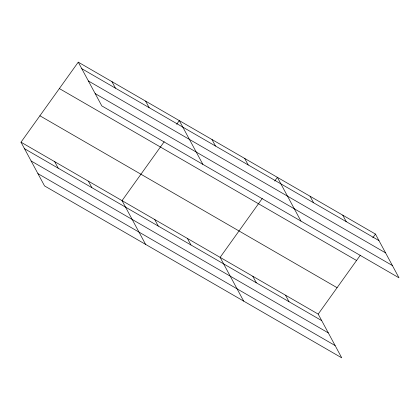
<?xml version="1.0" encoding="UTF-8"?>
<svg xmlns="http://www.w3.org/2000/svg" width="420" height="420" viewBox="0 0 420 420"><rect width="100%" height="100%" fill="white"/><g stroke="black" fill="none" stroke-linecap="round" stroke-linejoin="round"><path stroke-width="0.63" d="M21 142.186L318.192 314.102L341.744 357.84L44.552 185.923L21 142.186L78.257 62.16L375.449 234.077L399 277.814L101.808 105.898L78.257 62.16M164.189 141.74L122.047 200.639L145.598 244.377M176.657 124.309L179.303 120.614L202.855 164.351M262.259 198.471L220.122 257.371L243.668 301.108M274.733 181.041L277.379 177.345L300.925 221.083M318.192 314.102L360.334 255.203M372.803 237.773L375.449 234.077M81.758 68.67L378.956 240.587M88.373 80.955L385.57 252.872M95.193 93.613L392.385 265.529M59.362 88.567L356.554 260.484M39.895 115.778L337.087 287.695M24.502 148.696L321.699 320.612M31.117 160.981L328.314 332.897M37.937 173.639L335.129 345.555M342.757 215.166L346.264 221.676M310.065 196.256L313.572 202.76M244.687 158.434L248.189 164.939M211.995 139.524L215.497 146.029M285.5 295.192L289.007 301.702M252.809 276.281L256.316 282.786M145.619 101.126L149.126 107.636M111.941 81.643L115.442 88.153M187.43 238.46L190.932 244.965M154.739 219.55L158.24 226.054M88.363 181.151L91.87 187.661M54.684 161.668L58.186 168.178"/></g></svg>
